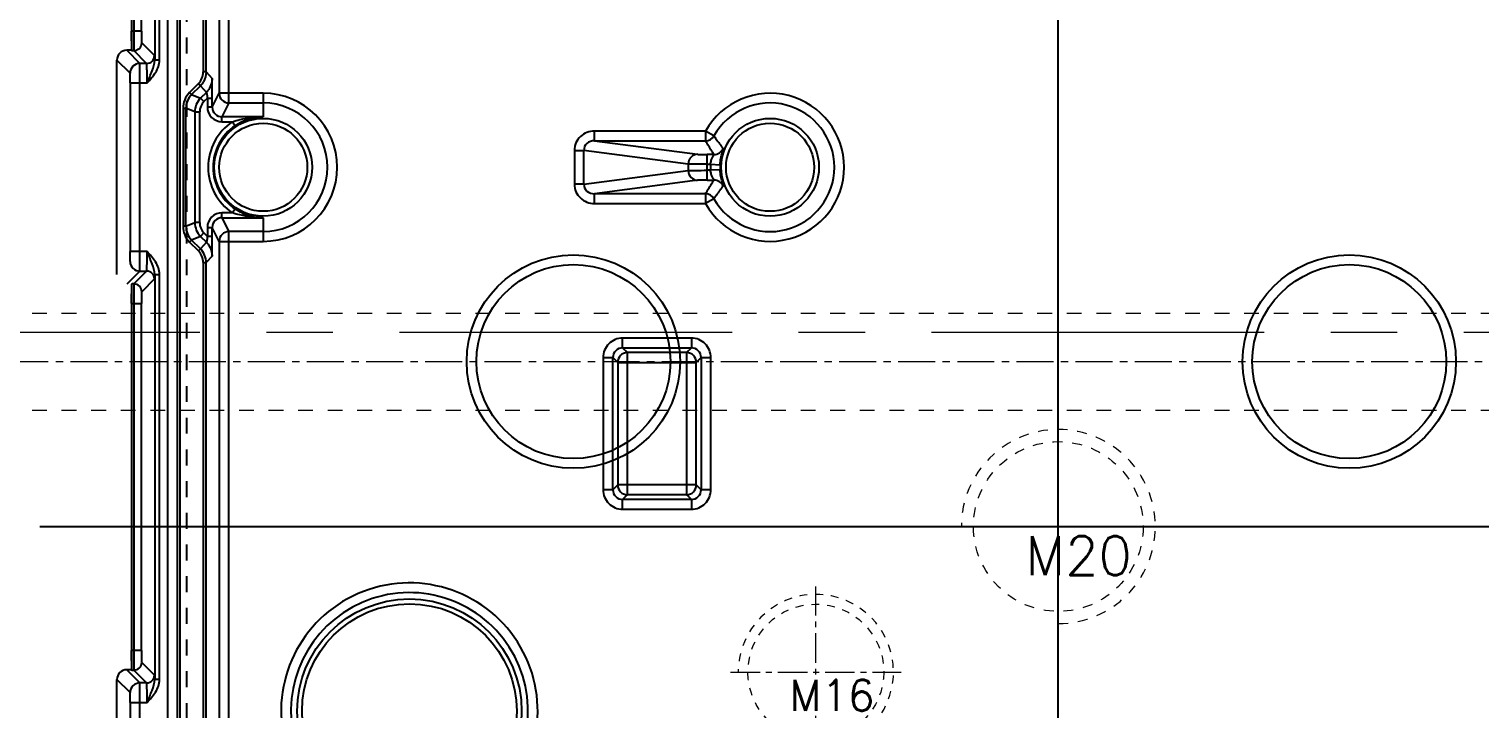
# Model space of a CAD drawing. Header units: millimetres. Extents: x -1265 to 1982, y -12197 to 1934.
# Drawn here: x -185 to -35.4, y -1215.2 to -1145.1 of the extents above; entities that cross this region are included whole.
import ezdxf

# ---------------------------------------------------------------- set-up
doc = ezdxf.new("R2010")
doc.units = ezdxf.units.MM
doc.header["$LTSCALE"] = 16.335
doc.linetypes.add('CENTER', pattern=[0.6, 0.375, -0.075, 0.075, -0.075])
doc.linetypes.add('HIDDEN', pattern=[0.2, 0.1, -0.1])
doc.layers.get('0').update_dxf_attribs({"linetype": 'CONTINUOUS'})
for name, color, linetype, lineweight in [('cool', 153, 'HIDDEN', 9), ('moldbase', 7, 'CONTINUOUS', 20), ('screw', 33, 'CONTINUOUS', 13)]:
    doc.layers.add(name, color=color, linetype=linetype, lineweight=lineweight)
doc.layers.add('DEFAULT_2', color=8, linetype='HIDDEN')
doc.styles.add('TXT', font='txt.shx', dxfattribs={"bigfont": 'gbcbig.shx'})

# ---------------------------------------------------------------- blocks, each defined once
blk = doc.blocks.new('06')
at = {"layer": 'cool', "ltscale": 0.932966}
for p, q in [((-3287.69, 1844.03), (-2736.35, 1844.03)), ((-3287.69, 1834.03), (-2736.35, 1834.03))]:
    blk.add_line(p, q, dxfattribs=at)
at = {"layer": 'cool', "color": 1, "linetype": 'CENTER', "ltscale": 0.621977}
blk.add_line((-3302.02, 1839.03), (-2722.02, 1839.03), dxfattribs=at)
blk = doc.blocks.new('screw_m16_g')
at = {"layer": 'screw', "color": 1, "linetype": 'CENTER', "ltscale": 0.497582}
for p, q in [((0, -8.8), (0, 8.8)), ((-8.8, 0), (8.8, 0))]:
    blk.add_line(p, q, dxfattribs=at)
at = {"layer": 'screw', "color": 33, "linetype": 'HIDDEN', "ltscale": 0.497582}
blk.add_circle((0, 0), 7, dxfattribs=at)
at = {"layer": 'screw', "color": 92, "linetype": 'HIDDEN', "ltscale": 0.497582}
blk.add_arc((0, 0), 8, 270, 180, dxfattribs=at)
at = {"layer": 'screw', "color": 6, "style": 'TXT'}
blk.add_text('M16', height=3.2, dxfattribs=at).set_placement((-2.72, -4))
blk = doc.blocks.new('screw_m20_g')
at = {"layer": 'screw', "color": 1, "linetype": 'CENTER', "ltscale": 0.621977}
for p, q in [((0, -11), (0, 11)), ((-11, 0), (11, 0))]:
    blk.add_line(p, q, dxfattribs=at)
at = {"layer": 'screw', "linetype": 'HIDDEN', "ltscale": 0.621977}
blk.add_circle((0, 0), 8.75, dxfattribs=at)
at = {"layer": 'screw', "color": 92, "linetype": 'HIDDEN', "ltscale": 0.621977}
blk.add_arc((0, 0), 10, 270, 180, dxfattribs=at)
at = {"layer": 'screw', "color": 6, "style": 'TXT'}
blk.add_text('M20', height=4, dxfattribs=at).set_placement((-3.4, -5))

msp = doc.modelspace()

# ---------------------------------------------------------------- linework, layer by layer
at = {"color": 2}
for p, q in [((-78.846, -1361.434), (-78.846, -901.434)), ((-183.846, -1196.434), (256.154, -1196.434))]:
    msp.add_line(p, q, dxfattribs=at)
at = {"color": 7, "linetype": 'Continuous'}
for p, q in [((-170.686, -953.535), (-170.686, -1242.399)), ((-169.686, -1069.695), (-169.686, -1242.578)), ((-169.385, -1242.57), (-169.385, -1069.684)), ((-167.01, -1074.301), (-167.01, -1149.566)), ((-166.708, -1149.566), (-166.708, -1074.301)), ((-174.394, -1078.545), (-174.394, -1147.338)), ((-172.012, -1077.546), (-172.012, -1148.337)), ((-171.509, -1148.337), (-171.509, -1077.546)), ((-174.179, -1080.52), (-174.179, -1145.362)), ((-173.375, -1145.362), (-173.375, -1080.52)), ((-165.366, -1115.646), (-165.366, -1151.763)), ((-164.361, -1152.767), (-164.361, -1114.641)), ((-173.375, -1145.362), (-174.394, -1145.362)), ((-174.896, -1147.338), (-173.545, -1148.689)), ((-174.394, -1147.338), (-174.896, -1147.338)), ((-174.394, -1147.338), (-174.342, -1147.372)), ((-174.342, -1147.372), (-174.158, -1147.372)), ((-172.841, -1148.689), (-174.158, -1147.372)), ((-173.354, -1146.568), (-172.037, -1147.885)), ((-175.901, -1170.453), (-175.901, -1148.342)), ((-174.55, -1149.694), (-175.901, -1148.342)), ((-172.841, -1148.689), (-173.545, -1148.689)), ((-171.509, -1148.337), (-172.012, -1148.337)), ((-166.708, -1149.566), (-167.01, -1149.566)), ((-166.708, -1149.566), (-166.097, -1150.251)), ((-174.533, -1150.699), (-174.533, -1168.096)), ((-174.533, -1150.699), (-172.793, -1150.699)), ((-173.528, -1168.096), (-173.528, -1150.699)), ((-168.415, -1151.678), (-167.51, -1150.774)), ((-168.202, -1151.892), (-168.415, -1151.678)), ((-168.202, -1151.892), (-167.297, -1150.987)), ((-168.202, -1151.892), (-167.286, -1152.271)), ((-167.51, -1150.774), (-167.297, -1150.987)), ((-167.297, -1150.987), (-166.686, -1151.672)), ((-166.686, -1151.672), (-167.286, -1152.271)), ((-166.08, -1153.192), (-165.366, -1151.763)), ((-160.826, -1151.763), (-165.366, -1151.763)), ((-160.826, -1151.763), (-160.826, -1154.198)), ((-169.092, -1153.312), (-169.092, -1165.483)), ((-169.092, -1153.312), (-168.79, -1153.312)), ((-168.79, -1165.483), (-168.79, -1153.312)), ((-167.874, -1153.692), (-168.79, -1153.312)), ((-166.93, -1152.626), (-167.286, -1152.271)), ((-166.583, -1152.279), (-166.93, -1152.626)), ((-166.583, -1152.279), (-166.583, -1153.192)), ((-166.583, -1152.279), (-166.08, -1152.279)), ((-166.08, -1153.192), (-166.583, -1153.192)), ((-166.08, -1153.192), (-166.08, -1152.279)), ((-164.361, -1152.767), (-165.076, -1154.198)), ((-164.361, -1152.767), (-160.826, -1152.767)), ((-167.874, -1153.692), (-167.874, -1165.103)), ((-167.874, -1153.692), (-167.372, -1153.692)), ((-167.372, -1165.103), (-167.372, -1153.692)), ((-165.076, -1154.7), (-165.076, -1154.198)), ((-160.826, -1154.198), (-165.076, -1154.198)), ((-165.076, -1154.7), (-163.998, -1154.7)), ((-163.998, -1154.7), (-163.717, -1155.116)), ((-126.679, -1156.668), (-126.679, -1155.663)), ((-115.225, -1155.663), (-126.679, -1155.663)), ((-115.225, -1155.663), (-115.225, -1156.668)), ((-114.349, -1156.155), (-115.225, -1155.663)), ((-128.741, -1157.656), (-128.741, -1161.139)), ((-128.741, -1157.656), (-127.771, -1157.656)), ((-127.771, -1161.139), (-127.771, -1157.656)), ((-117.005, -1159.059), (-127.771, -1157.656)), ((-126.679, -1156.668), (-115.225, -1156.668)), ((-126.679, -1156.668), (-116.035, -1158.055)), ((-117.005, -1159.059), (-117.005, -1159.736)), ((-115.064, -1160.714), (-115.064, -1158.081)), ((-114.339, -1158.081), (-115.064, -1158.081)), ((-115.064, -1159.085), (-114.712, -1159.085)), ((-114.712, -1159.085), (-113.709, -1159.136)), ((-127.771, -1161.139), (-117.005, -1159.736)), ((-116.035, -1160.74), (-126.679, -1162.127)), ((-114.712, -1159.71), (-115.064, -1159.71)), ((-115.064, -1160.714), (-114.339, -1160.714)), ((-113.709, -1159.659), (-114.712, -1159.71)), ((-127.771, -1161.139), (-128.741, -1161.139)), ((-126.679, -1163.132), (-126.679, -1162.127)), ((-115.225, -1162.127), (-126.679, -1162.127)), ((-115.225, -1162.127), (-115.225, -1163.132)), ((-163.717, -1163.679), (-163.998, -1164.095)), ((-126.679, -1163.132), (-115.225, -1163.132)), ((-114.349, -1162.64), (-115.225, -1163.132)), ((-168.79, -1165.483), (-167.874, -1165.103)), ((-167.372, -1165.103), (-167.874, -1165.103)), ((-165.076, -1164.597), (-165.076, -1164.095)), ((-163.998, -1164.095), (-165.076, -1164.095)), ((-165.076, -1164.597), (-164.361, -1166.028)), ((-165.076, -1164.597), (-160.826, -1164.597)), ((-160.826, -1164.597), (-160.826, -1167.032)), ((-168.79, -1165.483), (-169.092, -1165.483)), ((-167.286, -1166.524), (-168.202, -1166.903)), ((-167.286, -1166.524), (-166.93, -1166.169)), ((-167.286, -1166.524), (-166.686, -1167.123)), ((-166.93, -1166.169), (-166.583, -1166.516)), ((-166.583, -1165.603), (-166.583, -1166.516)), ((-166.583, -1165.603), (-166.08, -1165.603)), ((-166.08, -1166.516), (-166.583, -1166.516)), ((-166.08, -1166.516), (-166.08, -1165.603)), ((-165.366, -1167.032), (-166.08, -1165.603)), ((-164.361, -1217.764), (-164.361, -1166.028)), ((-160.826, -1166.028), (-164.361, -1166.028)), ((-172.793, -1168.096), (-174.533, -1168.096)), ((-168.415, -1167.117), (-168.202, -1166.903)), ((-167.51, -1168.021), (-168.415, -1167.117)), ((-167.297, -1167.808), (-168.202, -1166.903)), ((-167.297, -1167.808), (-167.51, -1168.021)), ((-166.686, -1167.123), (-167.297, -1167.808)), ((-165.366, -1167.032), (-165.366, -1217.764)), ((-165.366, -1167.032), (-160.826, -1167.032)), ((-167.01, -1169.229), (-167.01, -1219.777)), ((-167.01, -1169.229), (-166.708, -1169.229)), ((-166.097, -1168.544), (-166.708, -1169.229)), ((-166.708, -1219.778), (-166.708, -1169.229)), ((-173.545, -1170.106), (-174.896, -1171.458)), ((-174.158, -1171.423), (-172.841, -1170.106)), ((-173.545, -1170.106), (-172.841, -1170.106)), ((-172.037, -1170.91), (-173.354, -1172.227)), ((-172.012, -1170.458), (-172.012, -1212.205)), ((-172.012, -1170.458), (-171.509, -1170.458)), ((-171.509, -1212.205), (-171.509, -1170.458)), ((-174.394, -1171.458), (-174.342, -1171.423)), ((-174.394, -1171.458), (-174.394, -1211.205)), ((-174.158, -1171.423), (-174.342, -1171.423)), ((-174.394, -1173.433), (-173.375, -1173.433)), ((-174.179, -1173.433), (-174.179, -1209.23)), ((-173.375, -1209.23), (-173.375, -1173.433)), ((-123.768, -1178.015), (-123.768, -1177.011)), ((-116.681, -1177.011), (-123.767, -1177.011)), ((-116.681, -1177.011), (-116.681, -1178.015)), ((-123.768, -1178.015), (-123.274, -1178.509)), ((-123.768, -1178.015), (-116.681, -1178.015)), ((-123.274, -1193.149), (-123.274, -1178.509)), ((-117.175, -1178.509), (-123.274, -1178.509)), ((-117.175, -1178.509), (-116.681, -1178.015)), ((-117.175, -1178.509), (-117.175, -1193.149)), ((-125.776, -1179.019), (-124.772, -1179.019)), ((-125.776, -1179.02), (-125.776, -1192.638)), ((-124.772, -1192.639), (-124.772, -1179.019)), ((-124.278, -1179.513), (-124.772, -1179.019)), ((-124.278, -1179.513), (-124.278, -1192.145)), ((-124.278, -1179.513), (-116.17, -1179.513)), ((-115.677, -1179.019), (-116.17, -1179.513)), ((-116.17, -1192.145), (-116.17, -1179.513)), ((-115.677, -1179.019), (-115.677, -1192.639)), ((-115.677, -1179.019), (-114.672, -1179.019)), ((-114.672, -1192.638), (-114.672, -1179.02)), ((-124.772, -1192.639), (-124.278, -1192.145)), ((-116.17, -1192.145), (-124.278, -1192.145)), ((-116.17, -1192.145), (-115.677, -1192.639)), ((-124.772, -1192.639), (-125.776, -1192.639)), ((-123.274, -1193.149), (-123.768, -1193.643)), ((-123.768, -1194.647), (-123.768, -1193.643)), ((-116.681, -1193.643), (-123.768, -1193.643)), ((-123.274, -1193.149), (-117.175, -1193.149)), ((-116.681, -1193.643), (-117.175, -1193.149)), ((-116.681, -1193.643), (-116.681, -1194.647)), ((-114.672, -1192.639), (-115.677, -1192.639)), ((-123.767, -1194.647), (-116.681, -1194.647)), ((-173.375, -1209.23), (-174.394, -1209.23)), ((-174.896, -1211.205), (-173.545, -1212.557)), ((-174.394, -1211.205), (-174.896, -1211.205)), ((-174.394, -1211.205), (-174.342, -1211.24)), ((-174.342, -1211.24), (-174.158, -1211.24)), ((-172.841, -1212.557), (-174.158, -1211.24)), ((-173.354, -1210.436), (-172.037, -1211.753)), ((-175.901, -1242.36), (-175.901, -1212.21)), ((-174.55, -1213.561), (-175.901, -1212.21)), ((-172.841, -1212.557), (-173.545, -1212.557)), ((-171.509, -1212.205), (-172.012, -1212.205)), ((-174.533, -1214.566), (-174.533, -1240.004)), ((-174.533, -1214.566), (-172.793, -1214.566)), ((-173.528, -1240.004), (-173.528, -1214.566))]:
    msp.add_line(p, q, dxfattribs=at)
for centre, radius in [((-160.826, -1159.398), 5.042), ((-160.826, -1159.398), 4.54), ((-108.566, -1159.398), 5.042), ((-108.566, -1159.398), 4.54), ((-145.751, -1215.477), 11.574), ((-145.751, -1215.477), 11.072)]:
    msp.add_circle(centre, radius, dxfattribs=at)
at = {"color": 4}
for centre, radius in [((-128.846, -1179.434), 11), ((-128.846, -1179.434), 10), ((-48.846, -1179.434), 11), ((-48.846, -1179.434), 10)]:
    msp.add_circle(centre, radius, dxfattribs=at)
at = {"color": 7, "linetype": 'Continuous'}
for centre, radius, start, end in [((-174.158, -1146.568), 0.804, 270.02106, 359.97894), ((-173.545, -1149.694), 1.005, 90.02106, 179.97894), ((-172.842, -1147.885), 0.804, 270.02106, 359.97894), ((-168.718, -1149.566), 1.708, 315.00359, 0.00381), ((-166.782, -1153.312), 2.31, 134.99599, 180.00401), ((-168.727, -1149.559), 2.02, 315.04052, 329.95867), ((-164.361, -1151.762), 1.005, 180.03746, 269.98873), ((-160.826, -1159.398), 7.634, 270, 90), ((-108.566, -1159.398), 7.634, 209.28357, 150.71643), ((-165.865, -1153.692), 2.009, 135.00055, 179.99945), ((-165.865, -1153.692), 1.507, 134.99925, 180.00075), ((-165.076, -1153.193), 1.507, 179.96728, 269.98572), ((-165.076, -1153.193), 1.004, 179.94195, 270.00568), ((-160.826, -1159.398), 6.63, 270, 90), ((-108.566, -1159.398), 6.63, 209.28535, 150.71413), ((-160.826, -1159.398), 5.668, 124.02656, 235.97344), ((-160.826, -1159.398), 5.166, 124.02656, 235.97344), ((-115.226, -1155.662), 1.006, 270.04413, 330.6723), ((-114.339, -1157.075), 1.006, 270.04012, 338.03939), ((-108.566, -1159.398), 6.153, 177.09173, 182.90827), ((-108.566, -1159.398), 5.149, 177.09173, 182.90827), ((-114.339, -1161.72), 1.006, 21.95752, 89.94799), ((-115.226, -1163.133), 1.006, 29.3277, 89.95587), ((-165.865, -1165.103), 2.009, 180.00055, 224.99945), ((-165.865, -1165.103), 1.507, 179.99925, 225.00075), ((-165.076, -1165.602), 1.507, 90.01727, 180.02958), ((-165.076, -1165.602), 1.004, 89.99431, 180.05805), ((-166.782, -1165.483), 2.31, 179.99599, 225.00401), ((-164.361, -1167.033), 1.005, 90.01127, 179.96254), ((-168.718, -1169.229), 1.708, 359.99562, 44.99699), ((-168.718, -1169.229), 2.01, 359.99792, 45.00219), ((-173.545, -1169.101), 1.005, 180.02106, 269.97894), ((-172.842, -1170.91), 0.804, 0.02106, 89.97894), ((-174.158, -1172.227), 0.804, 0.02106, 89.97894), ((-123.768, -1179.019), 2.008, 89.98148, 180.01852), ((-116.681, -1179.019), 2.008, 359.98148, 90.01851), ((-123.77, -1179.018), 1.002, 89.88699, 180.11301), ((-123.273, -1179.514), 1.006, 90.06646, 179.93354), ((-117.176, -1179.514), 1.006, 0.06646, 89.93354), ((-116.679, -1179.018), 1.002, 359.88699, 90.11301), ((-123.273, -1192.144), 1.006, 180.06646, 269.93354), ((-117.176, -1192.144), 1.006, 270.06646, 359.93354), ((-123.768, -1192.639), 2.008, 179.98148, 270.01851), ((-123.77, -1192.64), 1.002, 179.88699, 270.11301), ((-116.681, -1192.639), 2.008, 269.98148, 0.01851), ((-116.679, -1192.64), 1.002, 269.88699, 0.11301), ((-145.751, -1215.477), 13.23, 230.89816, 194.40927), ((-145.751, -1215.477), 12.226, 230.89816, 194.40927), ((-174.158, -1210.436), 0.804, 270.02106, 359.97894), ((-173.545, -1213.562), 1.005, 90.02106, 179.97894), ((-172.842, -1211.752), 0.804, 270.02106, 359.97894)]:
    msp.add_arc(centre, radius, start, end, dxfattribs=at)
for centre in [(-174.896, -1148.343), (-174.896, -1212.21)]:
    msp.add_ellipse(centre, major_axis=(0.711, -0.711), ratio=0.9996955, start_param=2.3563468, end_param=3.9268385, dxfattribs=at)
for points, knots in [([(-174.342, -1147.372), (-174.346, -1147.369), (-174.348, -1147.352), (-174.354, -1147.322), (-174.358, -1147.271), (-174.365, -1147.17), (-174.372, -1147), (-174.38, -1146.754), (-174.386, -1146.455), (-174.392, -1145.985), (-174.394, -1145.616), (-174.394, -1145.362)], [0, 0, 0, 0, 0.0068953, 0.0228515, 0.0478793, 0.0818253, 0.1753192, 0.2996047, 0.4501936, 0.6215925, 1, 1, 1, 1]), ([(-174.179, -1145.362), (-174.179, -1145.616), (-174.178, -1145.985), (-174.176, -1146.454), (-174.173, -1146.753), (-174.171, -1147.001), (-174.166, -1147.169), (-174.166, -1147.272), (-174.16, -1147.325), (-174.166, -1147.359), (-174.158, -1147.372)], [0, 0, 0, 0, 0.3786555, 0.5501941, 0.7009229, 0.8253007, 0.9188241, 0.9527467, 0.977706, 1, 1, 1, 1]), ([(-173.375, -1145.362), (-173.375, -1145.515), (-173.374, -1145.736), (-173.372, -1146.017), (-173.37, -1146.197), (-173.365, -1146.344), (-173.366, -1146.457), (-173.355, -1146.523), (-173.361, -1146.562), (-173.354, -1146.568)], [0, 0, 0, 0, 0.3784179, 0.5500174, 0.700776, 0.8245093, 0.9175914, 0.9770469, 1, 1, 1, 1]), ([(-173.528, -1150.699), (-173.528, -1150.445), (-173.528, -1150.076), (-173.531, -1149.607), (-173.532, -1149.307), (-173.537, -1149.061), (-173.534, -1148.874), (-173.546, -1148.76), (-173.538, -1148.702), (-173.545, -1148.689)], [0, 0, 0, 0, 0.3786712, 0.5502169, 0.7009516, 0.8253334, 0.9188573, 0.9777323, 1, 1, 1, 1]), ([(-172.793, -1150.699), (-172.793, -1150.445), (-172.795, -1150.076), (-172.801, -1149.607), (-172.806, -1149.308), (-172.813, -1149.062), (-172.82, -1148.893), (-172.827, -1148.792), (-172.83, -1148.74), (-172.836, -1148.71), (-172.837, -1148.692), (-172.841, -1148.689)], [0, 0, 0, 0, 0.3782284, 0.5497418, 0.7004319, 0.8241239, 0.9172021, 0.9513372, 0.976718, 0.9930043, 1, 1, 1, 1]), ([(-172.793, -1150.699), (-172.616, -1150.286), (-172.284, -1149.532), (-172.01, -1148.72), (-172.012, -1148.337)], [0, 0, 0, 0, 0.5399297, 1, 1, 1, 1]), ([(-172.793, -1150.699), (-172.632, -1150.536), (-172.322, -1150.197), (-171.909, -1149.645), (-171.594, -1149.026), (-171.514, -1148.566), (-171.509, -1148.337)], [0, 0, 0, 0, 0.2497688, 0.5001243, 0.7499015, 1, 1, 1, 1]), ([(-172.037, -1147.885), (-172.029, -1147.893), (-172.033, -1147.94), (-172.02, -1148.022), (-172.018, -1148.165), (-172.013, -1148.274), (-172.012, -1148.337)], [0, 0, 0, 0, 0.0767614, 0.2714897, 0.581301, 1, 1, 1, 1]), ([(-174.533, -1150.699), (-174.533, -1150.572), (-174.533, -1150.387), (-174.536, -1150.153), (-174.537, -1150.003), (-174.541, -1149.881), (-174.54, -1149.786), (-174.549, -1149.731), (-174.544, -1149.699), (-174.55, -1149.694)], [0, 0, 0, 0, 0.378398, 0.5499925, 0.70075, 0.8244858, 0.9175732, 0.9770366, 1, 1, 1, 1]), ([(-166.097, -1150.251), (-166.097, -1150.34), (-166.123, -1150.687), (-166.241, -1151.025), (-166.369, -1151.25)], [0, 0, 0, 0, 0.2559723, 1, 1, 1, 1]), ([(-166.08, -1152.279), (-166.08, -1152.065), (-166.078, -1151.744), (-166.078, -1151.317), (-166.08, -1151.01), (-166.083, -1150.733), (-166.085, -1150.529), (-166.09, -1150.397), (-166.09, -1150.325), (-166.096, -1150.281), (-166.093, -1150.256), (-166.097, -1150.251)], [0, 0, 0, 0, 0.3157968, 0.4760136, 0.6307795, 0.7705063, 0.8858352, 0.9314885, 0.9672012, 0.9906838, 1, 1, 1, 1]), ([(-168.202, -1151.892), (-168.387, -1152.076), (-168.683, -1152.525), (-168.79, -1153.051), (-168.79, -1153.312)], [0, 0, 0, 0, 0.5000004, 1, 1, 1, 1]), ([(-166.369, -1151.25), (-166.391, -1151.29), (-166.483, -1151.44), (-166.594, -1151.579), (-166.686, -1151.672)], [0, 0, 0, 0, 0.2584324, 1, 1, 1, 1]), ([(-166.583, -1152.279), (-166.561, -1152.214), (-166.562, -1152.092), (-166.589, -1151.942), (-166.608, -1151.833), (-166.623, -1151.756), (-166.633, -1151.705), (-166.65, -1151.673), (-166.67, -1151.666), (-166.684, -1151.675), (-166.686, -1151.672)], [0, 0, 0, 0, 0.3154953, 0.5424074, 0.7080421, 0.8257256, 0.9040051, 0.9494417, 0.9820328, 1, 1, 1, 1]), ([(-163.998, -1154.7), (-163.746, -1154.615), (-162.713, -1154.322), (-161.633, -1154.204), (-160.826, -1154.198)], [0, 0, 0, 0, 0.2478656, 1, 1, 1, 1]), ([(-160.826, -1154.198), (-161.322, -1154.206), (-162.347, -1154.369), (-163.282, -1154.822), (-163.717, -1155.116)], [0, 0, 0, 0, 0.4856165, 1, 1, 1, 1]), ([(-126.679, -1155.663), (-126.943, -1155.663), (-127.476, -1155.762), (-128.162, -1156.195), (-128.631, -1156.859), (-128.741, -1157.393), (-128.741, -1157.656)], [0, 0, 0, 0, 0.2500788, 0.5001458, 0.7500941, 1, 1, 1, 1]), ([(-114.349, -1156.155), (-114.276, -1156.265), (-113.975, -1156.707), (-113.657, -1157.137), (-113.406, -1157.451)], [0, 0, 0, 0, 0.2478616, 1, 1, 1, 1]), ([(-126.679, -1156.668), (-126.951, -1156.665), (-127.513, -1156.844), (-127.773, -1157.396), (-127.771, -1157.656)], [0, 0, 0, 0, 0.5107025, 1, 1, 1, 1]), ([(-114.339, -1158.081), (-114.418, -1157.964), (-114.724, -1157.5), (-115.015, -1157.026), (-115.225, -1156.668)], [0, 0, 0, 0, 0.2538847, 1, 1, 1, 1]), ([(-113.709, -1159.136), (-113.697, -1158.908), (-113.661, -1158.581), (-113.584, -1158.178), (-113.526, -1157.934), (-113.476, -1157.741), (-113.431, -1157.596), (-113.417, -1157.511), (-113.399, -1157.461), (-113.406, -1157.451)], [0, 0, 0, 0, 0.3997459, 0.5726636, 0.719364, 0.8369339, 0.9235668, 0.9780033, 1, 1, 1, 1]), ([(-116.035, -1158.055), (-116.283, -1158.057), (-116.802, -1158.282), (-117.003, -1158.805), (-117.005, -1159.059)], [0, 0, 0, 0, 0.4940463, 1, 1, 1, 1]), ([(-115.064, -1159.085), (-115.472, -1159.085), (-116.119, -1159.079), (-116.767, -1159.075), (-117.005, -1159.059)], [0, 0, 0, 0, 0.6302285, 1, 1, 1, 1]), ([(-116.035, -1158.055), (-115.914, -1158.071), (-115.59, -1158.074), (-115.266, -1158.081), (-115.064, -1158.081)], [0, 0, 0, 0, 0.3747122, 1, 1, 1, 1]), ([(-114.712, -1159.085), (-114.698, -1158.954), (-114.653, -1158.763), (-114.565, -1158.531), (-114.497, -1158.383), (-114.437, -1158.265), (-114.38, -1158.171), (-114.358, -1158.123), (-114.332, -1158.086), (-114.338, -1158.081)], [0, 0, 0, 0, 0.3678265, 0.5382517, 0.6905513, 0.8176361, 0.914562, 0.9766792, 1, 1, 1, 1]), ([(-117.005, -1159.736), (-116.767, -1159.72), (-116.119, -1159.716), (-115.472, -1159.71), (-115.064, -1159.71)], [0, 0, 0, 0, 0.3697715, 1, 1, 1, 1]), ([(-117.005, -1159.736), (-117.003, -1159.99), (-116.802, -1160.513), (-116.283, -1160.738), (-116.035, -1160.74)], [0, 0, 0, 0, 0.5059537, 1, 1, 1, 1]), ([(-115.064, -1160.714), (-115.266, -1160.714), (-115.59, -1160.721), (-115.914, -1160.724), (-116.035, -1160.74)], [0, 0, 0, 0, 0.6252878, 1, 1, 1, 1]), ([(-115.225, -1162.127), (-115.156, -1162.009), (-114.872, -1161.531), (-114.573, -1161.061), (-114.339, -1160.714)], [0, 0, 0, 0, 0.2463514, 1, 1, 1, 1]), ([(-114.338, -1160.714), (-114.332, -1160.709), (-114.358, -1160.672), (-114.38, -1160.624), (-114.437, -1160.53), (-114.497, -1160.412), (-114.565, -1160.264), (-114.653, -1160.032), (-114.698, -1159.841), (-114.712, -1159.71)], [0, 0, 0, 0, 0.0233208, 0.085438, 0.1823639, 0.3094487, 0.4617483, 0.6321735, 1, 1, 1, 1]), ([(-113.406, -1161.344), (-113.399, -1161.334), (-113.417, -1161.284), (-113.431, -1161.2), (-113.476, -1161.054), (-113.525, -1160.862), (-113.584, -1160.618), (-113.661, -1160.214), (-113.697, -1159.887), (-113.709, -1159.659)], [0, 0, 0, 0, 0.0219921, 0.0763246, 0.1628914, 0.2803789, 0.4270542, 0.5998732, 1, 1, 1, 1]), ([(-128.741, -1161.139), (-128.741, -1161.402), (-128.631, -1161.936), (-128.162, -1162.6), (-127.476, -1163.033), (-126.943, -1163.132), (-126.679, -1163.132)], [0, 0, 0, 0, 0.2499403, 0.4998639, 0.749904, 1, 1, 1, 1]), ([(-127.771, -1161.139), (-127.773, -1161.399), (-127.513, -1161.951), (-126.951, -1162.13), (-126.679, -1162.127)], [0, 0, 0, 0, 0.4892975, 1, 1, 1, 1]), ([(-113.406, -1161.344), (-113.49, -1161.449), (-113.818, -1161.871), (-114.127, -1162.308), (-114.349, -1162.641)], [0, 0, 0, 0, 0.2523525, 1, 1, 1, 1]), ([(-163.717, -1163.679), (-163.282, -1163.974), (-162.347, -1164.426), (-161.322, -1164.589), (-160.826, -1164.597)], [0, 0, 0, 0, 0.5144602, 1, 1, 1, 1]), ([(-160.826, -1164.597), (-161.633, -1164.591), (-162.713, -1164.473), (-163.746, -1164.18), (-163.998, -1164.095)], [0, 0, 0, 0, 0.752134, 1, 1, 1, 1]), ([(-168.79, -1165.483), (-168.79, -1165.744), (-168.683, -1166.27), (-168.387, -1166.719), (-168.202, -1166.903)], [0, 0, 0, 0, 0.5000004, 1, 1, 1, 1]), ([(-166.686, -1167.123), (-166.684, -1167.12), (-166.67, -1167.129), (-166.65, -1167.122), (-166.633, -1167.09), (-166.623, -1167.039), (-166.608, -1166.962), (-166.589, -1166.853), (-166.562, -1166.703), (-166.561, -1166.581), (-166.583, -1166.516)], [0, 0, 0, 0, 0.0179672, 0.0505583, 0.0959949, 0.1742744, 0.2919579, 0.4575926, 0.6845047, 1, 1, 1, 1]), ([(-166.097, -1168.544), (-166.093, -1168.539), (-166.096, -1168.514), (-166.09, -1168.47), (-166.09, -1168.398), (-166.085, -1168.266), (-166.083, -1168.062), (-166.08, -1167.785), (-166.078, -1167.478), (-166.078, -1167.051), (-166.08, -1166.73), (-166.08, -1166.516)], [0, 0, 0, 0, 0.0093109, 0.0327947, 0.0685071, 0.1141561, 0.2294866, 0.3692159, 0.5239844, 0.6842026, 1, 1, 1, 1]), ([(-174.55, -1169.101), (-174.544, -1169.096), (-174.549, -1169.064), (-174.54, -1169.009), (-174.541, -1168.914), (-174.537, -1168.792), (-174.536, -1168.642), (-174.533, -1168.408), (-174.533, -1168.223), (-174.533, -1168.096)], [0, 0, 0, 0, 0.0229634, 0.082427, 0.1755145, 0.2992498, 0.4500064, 0.6216001, 1, 1, 1, 1]), ([(-173.545, -1170.106), (-173.538, -1170.093), (-173.546, -1170.035), (-173.534, -1169.921), (-173.537, -1169.734), (-173.532, -1169.488), (-173.531, -1169.188), (-173.528, -1168.719), (-173.528, -1168.35), (-173.528, -1168.096)], [0, 0, 0, 0, 0.0222677, 0.0811426, 0.1746664, 0.2990482, 0.4497829, 0.6213287, 1, 1, 1, 1]), ([(-172.841, -1170.106), (-172.837, -1170.103), (-172.836, -1170.085), (-172.83, -1170.055), (-172.827, -1170.003), (-172.82, -1169.902), (-172.813, -1169.733), (-172.806, -1169.487), (-172.801, -1169.188), (-172.795, -1168.719), (-172.793, -1168.35), (-172.793, -1168.096)], [0, 0, 0, 0, 0.0069957, 0.023282, 0.0486627, 0.0827978, 0.175876, 0.2995679, 0.450258, 0.6217715, 1, 1, 1, 1]), ([(-172.012, -1170.458), (-172.01, -1170.075), (-172.284, -1169.263), (-172.616, -1168.509), (-172.793, -1168.096)], [0, 0, 0, 0, 0.4600703, 1, 1, 1, 1]), ([(-171.509, -1170.458), (-171.519, -1170.229), (-171.595, -1169.769), (-171.908, -1169.149), (-172.323, -1168.599), (-172.631, -1168.258), (-172.793, -1168.096)], [0, 0, 0, 0, 0.2502367, 0.4998032, 0.7503083, 1, 1, 1, 1]), ([(-166.686, -1167.123), (-166.599, -1167.21), (-166.272, -1167.615), (-166.097, -1168.148), (-166.097, -1168.544)], [0, 0, 0, 0, 0.2367683, 1, 1, 1, 1]), ([(-172.012, -1170.458), (-172.013, -1170.521), (-172.018, -1170.63), (-172.02, -1170.773), (-172.033, -1170.855), (-172.029, -1170.902), (-172.037, -1170.91)], [0, 0, 0, 0, 0.4186991, 0.7285103, 0.9232386, 1, 1, 1, 1]), ([(-174.394, -1173.433), (-174.394, -1173.179), (-174.392, -1172.81), (-174.386, -1172.34), (-174.38, -1172.041), (-174.372, -1171.795), (-174.365, -1171.625), (-174.358, -1171.524), (-174.354, -1171.473), (-174.348, -1171.443), (-174.346, -1171.426), (-174.342, -1171.423)], [0, 0, 0, 0, 0.3784076, 0.5498065, 0.7003954, 0.8246809, 0.9181748, 0.9521208, 0.9771485, 0.9931047, 1, 1, 1, 1]), ([(-174.158, -1171.423), (-174.166, -1171.436), (-174.16, -1171.47), (-174.166, -1171.523), (-174.166, -1171.626), (-174.171, -1171.794), (-174.173, -1172.042), (-174.176, -1172.341), (-174.178, -1172.81), (-174.179, -1173.179), (-174.179, -1173.433)], [0, 0, 0, 0, 0.022294, 0.0472533, 0.0811759, 0.1746993, 0.2990771, 0.4498059, 0.6213444, 1, 1, 1, 1]), ([(-173.354, -1172.227), (-173.361, -1172.233), (-173.355, -1172.272), (-173.366, -1172.338), (-173.365, -1172.451), (-173.37, -1172.598), (-173.372, -1172.778), (-173.374, -1173.059), (-173.375, -1173.28), (-173.375, -1173.433)], [0, 0, 0, 0, 0.0229531, 0.0824085, 0.1754906, 0.2992239, 0.4499825, 0.621582, 1, 1, 1, 1]), ([(-174.342, -1211.24), (-174.346, -1211.237), (-174.348, -1211.219), (-174.354, -1211.19), (-174.358, -1211.139), (-174.365, -1211.037), (-174.372, -1210.868), (-174.38, -1210.622), (-174.386, -1210.322), (-174.392, -1209.853), (-174.394, -1209.484), (-174.394, -1209.23)], [0, 0, 0, 0, 0.0068953, 0.0228515, 0.0478793, 0.0818253, 0.1753192, 0.2996047, 0.4501936, 0.6215925, 1, 1, 1, 1]), ([(-174.179, -1209.23), (-174.179, -1209.484), (-174.178, -1209.852), (-174.176, -1210.322), (-174.173, -1210.621), (-174.171, -1210.868), (-174.166, -1211.037), (-174.166, -1211.139), (-174.16, -1211.192), (-174.166, -1211.227), (-174.158, -1211.24)], [0, 0, 0, 0, 0.3786555, 0.5501941, 0.7009229, 0.8253007, 0.9188241, 0.9527467, 0.977706, 1, 1, 1, 1]), ([(-173.375, -1209.23), (-173.375, -1209.382), (-173.374, -1209.603), (-173.372, -1209.885), (-173.37, -1210.065), (-173.365, -1210.212), (-173.366, -1210.325), (-173.355, -1210.391), (-173.361, -1210.429), (-173.354, -1210.436)], [0, 0, 0, 0, 0.3784179, 0.5500174, 0.700776, 0.8245093, 0.9175914, 0.9770469, 1, 1, 1, 1]), ([(-173.528, -1214.566), (-173.528, -1214.313), (-173.528, -1213.944), (-173.531, -1213.474), (-173.532, -1213.175), (-173.537, -1212.929), (-173.534, -1212.742), (-173.546, -1212.628), (-173.538, -1212.57), (-173.545, -1212.557)], [0, 0, 0, 0, 0.3786712, 0.5502169, 0.7009516, 0.8253334, 0.9188573, 0.9777323, 1, 1, 1, 1]), ([(-172.793, -1214.566), (-172.793, -1214.313), (-172.795, -1213.944), (-172.801, -1213.474), (-172.806, -1213.175), (-172.813, -1212.929), (-172.82, -1212.761), (-172.827, -1212.659), (-172.83, -1212.608), (-172.836, -1212.577), (-172.837, -1212.559), (-172.841, -1212.557)], [0, 0, 0, 0, 0.3782284, 0.5497418, 0.7004319, 0.8241239, 0.9172021, 0.9513372, 0.976718, 0.9930043, 1, 1, 1, 1]), ([(-172.793, -1214.566), (-172.616, -1214.154), (-172.284, -1213.4), (-172.01, -1212.588), (-172.012, -1212.205)], [0, 0, 0, 0, 0.5399297, 1, 1, 1, 1]), ([(-172.793, -1214.566), (-172.632, -1214.404), (-172.322, -1214.064), (-171.909, -1213.513), (-171.594, -1212.894), (-171.514, -1212.434), (-171.509, -1212.205)], [0, 0, 0, 0, 0.2497688, 0.5001243, 0.7499015, 1, 1, 1, 1]), ([(-172.037, -1211.753), (-172.029, -1211.761), (-172.033, -1211.808), (-172.02, -1211.89), (-172.018, -1212.033), (-172.013, -1212.142), (-172.012, -1212.205)], [0, 0, 0, 0, 0.0767614, 0.2714897, 0.581301, 1, 1, 1, 1]), ([(-174.533, -1214.566), (-174.533, -1214.44), (-174.533, -1214.255), (-174.536, -1214.02), (-174.537, -1213.871), (-174.541, -1213.748), (-174.54, -1213.654), (-174.549, -1213.599), (-174.544, -1213.567), (-174.55, -1213.561)], [0, 0, 0, 0, 0.378398, 0.5499925, 0.70075, 0.8244858, 0.9175732, 0.9770366, 1, 1, 1, 1])]:
    msp.add_open_spline(points, degree=3, knots=knots, dxfattribs=at)
msp.add_open_spline([(-166.708, -1149.566), (-166.708, -1149.912), (-166.804, -1150.27), (-166.978, -1150.57)], degree=3, dxfattribs=at)
at = {"layer": 'DEFAULT_2', "color": 8, "linetype": 'HIDDEN'}
msp.add_line((-168.686, -1242.399), (-168.686, -953.535), dxfattribs=at)
at = {"layer": 'moldbase', "color": 1, "linetype": 'CENTER', "ltscale": 5.597796}
msp.add_line((436.154, -1176.434), (-363.846, -1176.434), dxfattribs=at)

# ---------------------------------------------------------------- block references
msp.add_blockref('06', (3048.174, -3018.462))
at = {"layer": 'screw'}
for name, p in [('screw_m20_g', (-78.846, -1196.434)), ('screw_m16_g', (-103.846, -1211.434))]:
    msp.add_blockref(name, p, dxfattribs=at)

doc.saveas('drawing.dxf')
